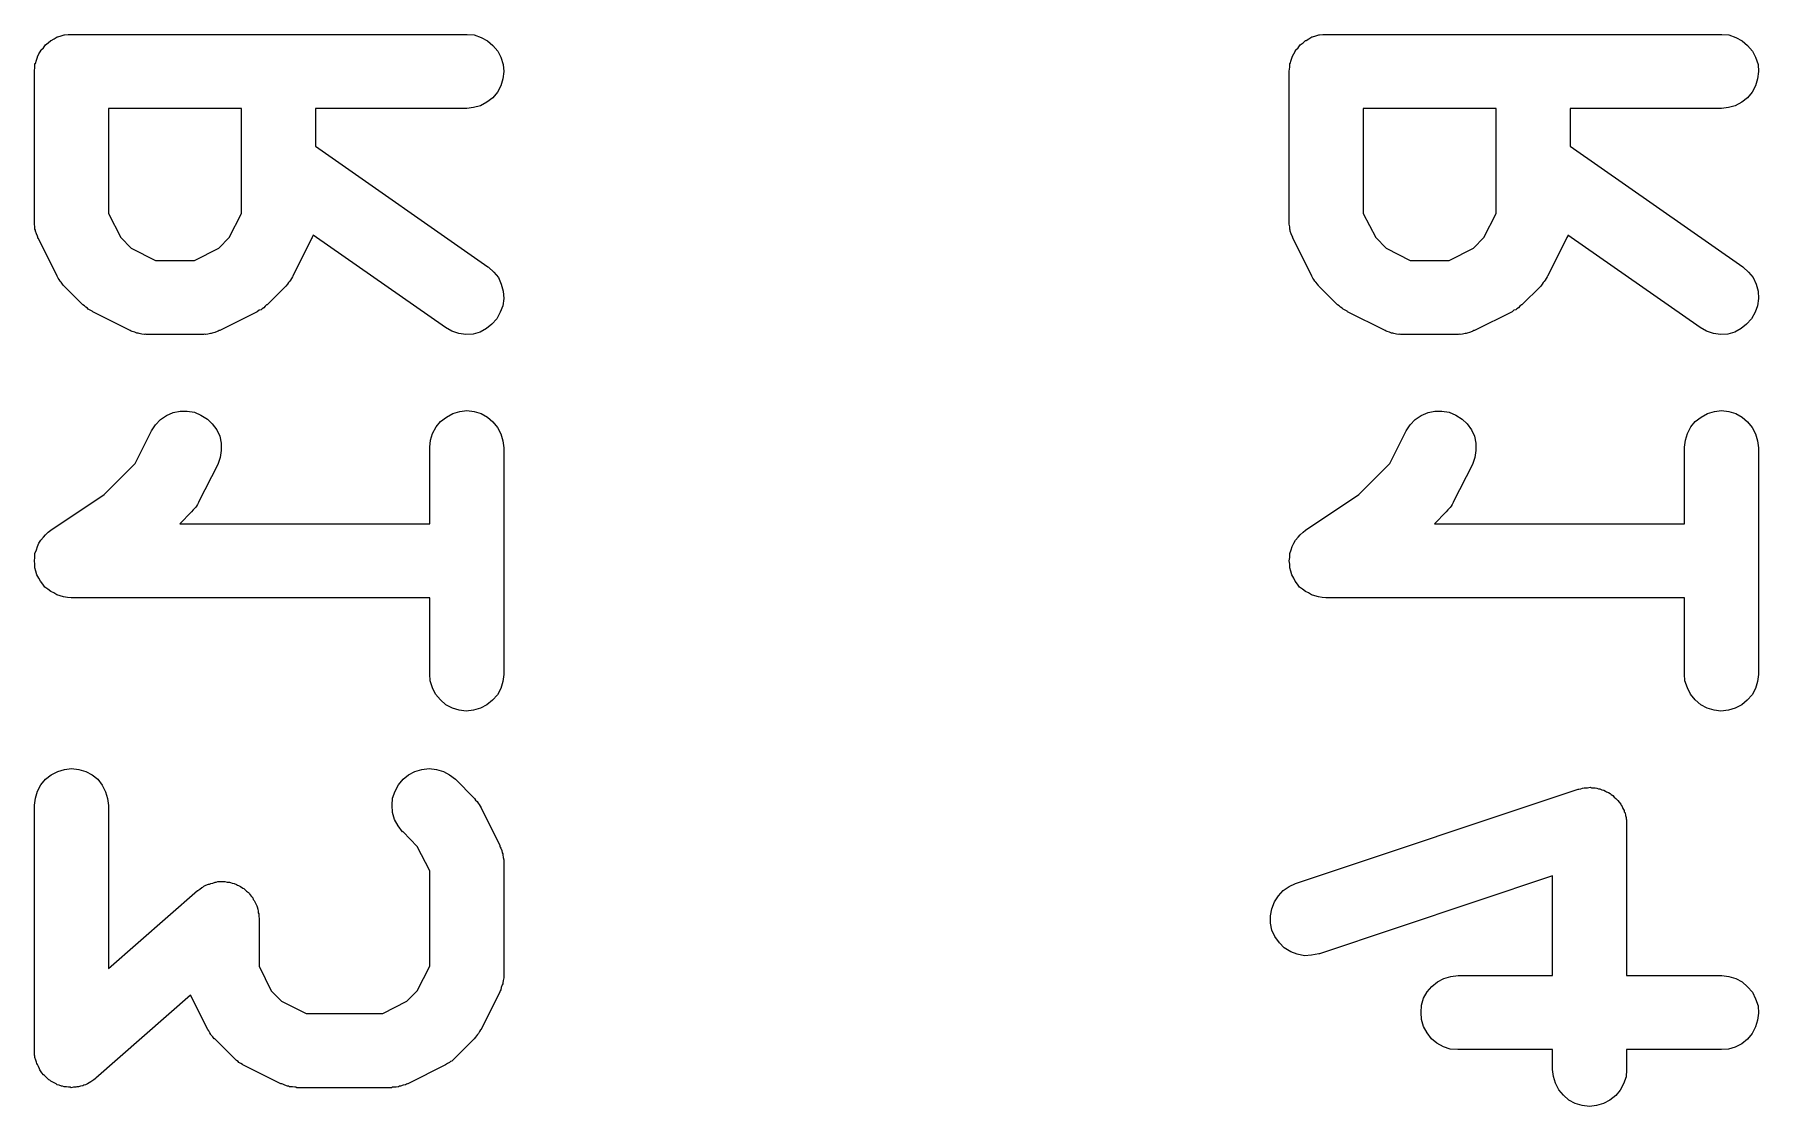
# Model space of a CAD drawing. Extents: x 94.5 to 145.5, y -143.6 to -114.4.
# Drawn here: x 128.392 to 131.882, y -131.425 to -129.256 of the extents above; entities that cross this region are included whole.
import ezdxf

# ---------------------------------------------------------------- set-up
doc = ezdxf.new("R2010")
doc.units = 0
doc.layers.add('BLACK', color=7, linetype='CONTINUOUS')

msp = doc.modelspace()

# ---------------------------------------------------------------- linework, layer by layer
at = {"layer": 'BLACK', "linetype": 'CONTINUOUS'}
for p, q in [((128.42, -129.273), (128.425, -129.268)), ((128.425, -129.268), (128.426, -129.268)), ((128.426, -129.268), (128.432, -129.265)), ((128.426, -129.268), (128.426, -129.268)), ((128.432, -129.265), (128.438, -129.261)), ((128.438, -129.261), (128.439, -129.261)), ((128.439, -129.261), (128.446, -129.259)), ((128.439, -129.261), (128.439, -129.261)), ((128.446, -129.259), (128.452, -129.257)), ((128.452, -129.257), (128.453, -129.257)), ((128.453, -129.257), (128.46, -129.256)), ((128.453, -129.257), (128.453, -129.257)), ((128.46, -129.256), (128.467, -129.256)), ((128.467, -129.256), (129.267, -129.256)), ((129.267, -129.256), (129.268, -129.256)), ((129.268, -129.256), (129.282, -129.257)), ((129.282, -129.257), (129.296, -129.262)), ((129.296, -129.262), (129.309, -129.269)), ((129.309, -129.269), (129.32, -129.278)), ((130.96, -129.273), (130.965, -129.268)), ((130.965, -129.268), (130.966, -129.268)), ((130.966, -129.268), (130.972, -129.265)), ((130.966, -129.268), (130.966, -129.268)), ((130.972, -129.265), (130.978, -129.261)), ((130.978, -129.261), (130.979, -129.261)), ((130.979, -129.261), (130.986, -129.259)), ((130.979, -129.261), (130.979, -129.261)), ((130.986, -129.259), (130.992, -129.257)), ((130.992, -129.257), (130.993, -129.257)), ((130.993, -129.257), (131, -129.256)), ((130.993, -129.257), (130.993, -129.257)), ((131, -129.256), (131.007, -129.256)), ((131.007, -129.256), (131.807, -129.256)), ((131.807, -129.256), (131.808, -129.256)), ((131.808, -129.256), (131.822, -129.257)), ((131.822, -129.257), (131.836, -129.262)), ((131.836, -129.262), (131.849, -129.269)), ((131.849, -129.269), (131.86, -129.278)), ((128.396, -129.308), (128.398, -129.302)), ((128.398, -129.301), (128.401, -129.295)), ((128.398, -129.302), (128.398, -129.301)), ((128.398, -129.301), (128.398, -129.301)), ((128.401, -129.295), (128.405, -129.289)), ((128.405, -129.288), (128.41, -129.283)), ((128.405, -129.289), (128.405, -129.288)), ((128.405, -129.288), (128.405, -129.288)), ((128.41, -129.283), (128.414, -129.277)), ((128.414, -129.277), (128.42, -129.273)), ((128.414, -129.277), (128.414, -129.277)), ((128.414, -129.277), (128.414, -129.277)), ((129.32, -129.278), (129.33, -129.29)), ((129.33, -129.29), (129.336, -129.302)), ((129.336, -129.302), (129.341, -129.317)), ((130.936, -129.308), (130.938, -129.302)), ((130.938, -129.301), (130.941, -129.295)), ((130.938, -129.302), (130.938, -129.301)), ((130.938, -129.301), (130.938, -129.301)), ((130.941, -129.295), (130.945, -129.289)), ((130.945, -129.288), (130.95, -129.283)), ((130.945, -129.289), (130.945, -129.288)), ((130.945, -129.288), (130.945, -129.288)), ((130.95, -129.283), (130.954, -129.277)), ((130.954, -129.277), (130.96, -129.273)), ((130.954, -129.277), (130.954, -129.277)), ((130.954, -129.277), (130.954, -129.277)), ((131.86, -129.278), (131.87, -129.29)), ((131.87, -129.29), (131.876, -129.302)), ((131.876, -129.302), (131.881, -129.317)), ((128.392, -129.33), (128.393, -129.322)), ((128.392, -129.331), (128.392, -129.33)), ((128.392, -129.33), (128.392, -129.33)), ((128.392, -129.33), (128.392, -129.33)), ((128.392, -129.33), (128.392, -129.33)), ((128.392, -129.635), (128.392, -129.331)), ((128.393, -129.322), (128.393, -129.315)), ((128.393, -129.315), (128.394, -129.315)), ((128.394, -129.315), (128.396, -129.308)), ((128.394, -129.315), (128.394, -129.315)), ((129.342, -129.331), (129.34, -129.346)), ((129.341, -129.317), (129.342, -129.331)), ((130.932, -129.33), (130.933, -129.322)), ((130.932, -129.331), (130.932, -129.33)), ((130.932, -129.33), (130.932, -129.33)), ((130.932, -129.33), (130.932, -129.33)), ((130.932, -129.33), (130.932, -129.33)), ((130.932, -129.635), (130.932, -129.331)), ((130.933, -129.322), (130.933, -129.315)), ((130.933, -129.315), (130.934, -129.315)), ((130.934, -129.315), (130.936, -129.308)), ((130.934, -129.315), (130.934, -129.315)), ((131.882, -129.331), (131.88, -129.346)), ((131.881, -129.317), (131.882, -129.331)), ((129.329, -129.373), (129.32, -129.384)), ((129.336, -129.36), (129.329, -129.373)), ((129.34, -129.346), (129.336, -129.36)), ((131.869, -129.373), (131.86, -129.384)), ((131.876, -129.36), (131.869, -129.373)), ((131.88, -129.346), (131.876, -129.36)), ((128.542, -129.406), (128.542, -129.618)), ((128.811, -129.406), (128.542, -129.406)), ((128.811, -129.618), (128.811, -129.406)), ((129.267, -129.406), (128.961, -129.406)), ((128.961, -129.406), (128.961, -129.482)), ((129.281, -129.404), (129.267, -129.406)), ((129.295, -129.4), (129.281, -129.404)), ((129.308, -129.393), (129.295, -129.4)), ((129.32, -129.384), (129.308, -129.393)), ((131.082, -129.406), (131.082, -129.618)), ((131.351, -129.406), (131.082, -129.406)), ((131.351, -129.618), (131.351, -129.406)), ((131.807, -129.406), (131.501, -129.406)), ((131.501, -129.406), (131.501, -129.482)), ((131.821, -129.404), (131.807, -129.406)), ((131.835, -129.4), (131.821, -129.404)), ((131.848, -129.393), (131.835, -129.4)), ((131.86, -129.384), (131.848, -129.393)), ((128.961, -129.482), (129.31, -129.726)), ((131.501, -129.482), (131.85, -129.726)), ((128.542, -129.618), (128.567, -129.667)), ((128.786, -129.667), (128.811, -129.618)), ((131.082, -129.618), (131.107, -129.667)), ((131.326, -129.667), (131.351, -129.618)), ((128.392, -129.638), (128.392, -129.635)), ((128.392, -129.64), (128.392, -129.638)), ((128.393, -129.645), (128.392, -129.64)), ((128.393, -129.65), (128.393, -129.645)), ((128.394, -129.652), (128.393, -129.65)), ((128.394, -129.654), (128.394, -129.652)), ((130.932, -129.638), (130.932, -129.635)), ((130.932, -129.64), (130.932, -129.638)), ((130.933, -129.645), (130.932, -129.64)), ((130.933, -129.65), (130.933, -129.645)), ((130.934, -129.652), (130.933, -129.65)), ((130.934, -129.654), (130.934, -129.652)), ((128.396, -129.659), (128.394, -129.654)), ((128.398, -129.664), (128.396, -129.659)), ((128.399, -129.666), (128.398, -129.664)), ((128.399, -129.668), (128.399, -129.666)), ((128.4, -129.669), (128.399, -129.668)), ((128.438, -129.745), (128.4, -129.669)), ((128.567, -129.667), (128.588, -129.688)), ((128.588, -129.688), (128.637, -129.713)), ((128.716, -129.713), (128.765, -129.688)), ((128.765, -129.688), (128.786, -129.667)), ((128.953, -129.669), (128.915, -129.745)), ((128.954, -129.667), (128.953, -129.669)), ((128.955, -129.665), (128.954, -129.667)), ((128.956, -129.662), (128.955, -129.665)), ((129.224, -129.849), (128.956, -129.662)), ((130.936, -129.659), (130.934, -129.654)), ((130.938, -129.664), (130.936, -129.659)), ((130.939, -129.666), (130.938, -129.664)), ((130.939, -129.668), (130.939, -129.666)), ((130.94, -129.669), (130.939, -129.668)), ((130.978, -129.745), (130.94, -129.669)), ((131.107, -129.667), (131.128, -129.688)), ((131.128, -129.688), (131.177, -129.713)), ((131.256, -129.713), (131.305, -129.688)), ((131.305, -129.688), (131.326, -129.667)), ((131.493, -129.669), (131.455, -129.745)), ((131.494, -129.667), (131.493, -129.669)), ((131.495, -129.665), (131.494, -129.667)), ((131.496, -129.662), (131.495, -129.665)), ((131.764, -129.849), (131.496, -129.662)), ((128.637, -129.713), (128.716, -129.713)), ((131.177, -129.713), (131.256, -129.713)), ((128.44, -129.749), (128.438, -129.745)), ((128.442, -129.752), (128.44, -129.749)), ((128.444, -129.755), (128.442, -129.752)), ((128.446, -129.757), (128.444, -129.755)), ((128.449, -129.761), (128.446, -129.757)), ((128.906, -129.758), (128.904, -129.761)), ((128.908, -129.756), (128.906, -129.758)), ((128.91, -129.753), (128.908, -129.756)), ((128.912, -129.75), (128.91, -129.753)), ((128.914, -129.746), (128.912, -129.75)), ((128.915, -129.745), (128.914, -129.746)), ((129.31, -129.726), (129.311, -129.727)), ((129.311, -129.727), (129.322, -129.737)), ((129.322, -129.737), (129.331, -129.748)), ((129.331, -129.748), (129.337, -129.761)), ((130.98, -129.749), (130.978, -129.745)), ((130.982, -129.752), (130.98, -129.749)), ((130.984, -129.755), (130.982, -129.752)), ((130.986, -129.757), (130.984, -129.755)), ((130.989, -129.761), (130.986, -129.757)), ((131.446, -129.758), (131.444, -129.761)), ((131.448, -129.756), (131.446, -129.758)), ((131.45, -129.753), (131.448, -129.756)), ((131.452, -129.75), (131.45, -129.753)), ((131.454, -129.746), (131.452, -129.75)), ((131.455, -129.745), (131.454, -129.746)), ((131.85, -129.726), (131.851, -129.727)), ((131.851, -129.727), (131.862, -129.737)), ((131.862, -129.737), (131.871, -129.748)), ((131.871, -129.748), (131.877, -129.761)), ((128.451, -129.764), (128.449, -129.761)), ((128.452, -129.765), (128.451, -129.764)), ((128.49, -129.803), (128.452, -129.765)), ((128.901, -129.765), (128.863, -129.803)), ((128.904, -129.761), (128.901, -129.765)), ((129.337, -129.761), (129.341, -129.775)), ((129.342, -129.79), (129.34, -129.805)), ((129.341, -129.775), (129.342, -129.79)), ((130.991, -129.764), (130.989, -129.761)), ((130.992, -129.765), (130.991, -129.764)), ((131.03, -129.803), (130.992, -129.765)), ((131.441, -129.765), (131.403, -129.803)), ((131.444, -129.761), (131.441, -129.765)), ((131.877, -129.761), (131.881, -129.775)), ((131.882, -129.79), (131.88, -129.805)), ((131.881, -129.775), (131.882, -129.79)), ((128.493, -129.805), (128.49, -129.803)), ((128.496, -129.808), (128.493, -129.805)), ((128.499, -129.81), (128.496, -129.808)), ((128.501, -129.812), (128.499, -129.81)), ((128.505, -129.814), (128.501, -129.812)), ((128.509, -129.816), (128.505, -129.814)), ((128.51, -129.817), (128.509, -129.816)), ((128.586, -129.855), (128.51, -129.817)), ((128.843, -129.817), (128.767, -129.855)), ((128.847, -129.814), (128.843, -129.817)), ((128.851, -129.813), (128.847, -129.814)), ((128.853, -129.811), (128.851, -129.813)), ((128.856, -129.809), (128.853, -129.811)), ((128.859, -129.806), (128.856, -129.809)), ((128.862, -129.803), (128.859, -129.806)), ((128.863, -129.803), (128.862, -129.803)), ((129.335, -129.818), (129.328, -129.831)), ((129.34, -129.805), (129.335, -129.818)), ((131.033, -129.805), (131.03, -129.803)), ((131.036, -129.808), (131.033, -129.805)), ((131.039, -129.81), (131.036, -129.808)), ((131.041, -129.812), (131.039, -129.81)), ((131.045, -129.814), (131.041, -129.812)), ((131.049, -129.816), (131.045, -129.814)), ((131.05, -129.817), (131.049, -129.816)), ((131.126, -129.855), (131.05, -129.817)), ((131.383, -129.817), (131.307, -129.855)), ((131.387, -129.814), (131.383, -129.817)), ((131.391, -129.813), (131.387, -129.814)), ((131.393, -129.811), (131.391, -129.813)), ((131.396, -129.809), (131.393, -129.811)), ((131.399, -129.806), (131.396, -129.809)), ((131.402, -129.803), (131.399, -129.806)), ((131.403, -129.803), (131.402, -129.803)), ((131.875, -129.818), (131.868, -129.831)), ((131.88, -129.805), (131.875, -129.818)), ((128.588, -129.856), (128.586, -129.855)), ((128.59, -129.857), (128.588, -129.856)), ((128.595, -129.858), (128.59, -129.857)), ((128.599, -129.86), (128.595, -129.858)), ((128.602, -129.86), (128.599, -129.86)), ((128.604, -129.861), (128.602, -129.86)), ((128.609, -129.862), (128.604, -129.861)), ((128.614, -129.863), (128.609, -129.862)), ((128.616, -129.862), (128.614, -129.863)), ((128.618, -129.863), (128.616, -129.862)), ((128.736, -129.862), (128.734, -129.863)), ((128.738, -129.863), (128.736, -129.862)), ((128.743, -129.862), (128.738, -129.863)), ((128.748, -129.861), (128.743, -129.862)), ((128.75, -129.861), (128.748, -129.861)), ((128.752, -129.86), (128.75, -129.861)), ((128.757, -129.859), (128.752, -129.86)), ((128.762, -129.857), (128.757, -129.859)), ((128.764, -129.856), (128.762, -129.857)), ((128.766, -129.855), (128.764, -129.856)), ((128.767, -129.855), (128.766, -129.855)), ((129.237, -129.856), (129.224, -129.849)), ((129.251, -129.861), (129.237, -129.856)), ((129.265, -129.863), (129.251, -129.861)), ((129.28, -129.862), (129.265, -129.863)), ((129.294, -129.858), (129.28, -129.862)), ((129.307, -129.851), (129.294, -129.858)), ((129.318, -129.842), (129.307, -129.851)), ((129.328, -129.831), (129.318, -129.842)), ((131.128, -129.856), (131.126, -129.855)), ((131.13, -129.857), (131.128, -129.856)), ((131.135, -129.858), (131.13, -129.857)), ((131.139, -129.86), (131.135, -129.858)), ((131.142, -129.86), (131.139, -129.86)), ((131.144, -129.861), (131.142, -129.86)), ((131.149, -129.862), (131.144, -129.861)), ((131.154, -129.863), (131.149, -129.862)), ((131.156, -129.862), (131.154, -129.863)), ((131.158, -129.863), (131.156, -129.862)), ((131.276, -129.862), (131.274, -129.863)), ((131.278, -129.863), (131.276, -129.862)), ((131.283, -129.862), (131.278, -129.863)), ((131.288, -129.861), (131.283, -129.862)), ((131.29, -129.861), (131.288, -129.861)), ((131.292, -129.86), (131.29, -129.861)), ((131.297, -129.859), (131.292, -129.86)), ((131.302, -129.857), (131.297, -129.859)), ((131.304, -129.856), (131.302, -129.857)), ((131.306, -129.855), (131.304, -129.856)), ((131.307, -129.855), (131.306, -129.855)), ((131.777, -129.856), (131.764, -129.849)), ((131.791, -129.861), (131.777, -129.856)), ((131.805, -129.863), (131.791, -129.861)), ((131.82, -129.862), (131.805, -129.863)), ((131.834, -129.858), (131.82, -129.862)), ((131.847, -129.851), (131.834, -129.858)), ((131.858, -129.842), (131.847, -129.851)), ((131.868, -129.831), (131.858, -129.842)), ((128.619, -129.863), (128.618, -129.863)), ((128.734, -129.863), (128.619, -129.863)), ((131.159, -129.863), (131.158, -129.863)), ((131.274, -129.863), (131.159, -129.863)), ((128.637, -130.046), (128.647, -130.035)), ((128.647, -130.035), (128.659, -130.027)), ((128.659, -130.027), (128.673, -130.021)), ((128.673, -130.021), (128.687, -130.018)), ((128.687, -130.018), (128.701, -130.018)), ((128.701, -130.018), (128.716, -130.02)), ((128.716, -130.02), (128.729, -130.026)), ((128.729, -130.026), (128.742, -130.034)), ((128.742, -130.034), (128.752, -130.044)), ((129.214, -130.039), (129.226, -130.03)), ((129.226, -130.03), (129.239, -130.023)), ((129.239, -130.023), (129.253, -130.019)), ((129.253, -130.019), (129.267, -130.017)), ((129.267, -130.017), (129.282, -130.019)), ((129.282, -130.019), (129.296, -130.023)), ((129.296, -130.023), (129.309, -130.03)), ((129.309, -130.03), (129.32, -130.04)), ((131.177, -130.046), (131.187, -130.035)), ((131.187, -130.035), (131.199, -130.027)), ((131.199, -130.027), (131.213, -130.021)), ((131.213, -130.021), (131.227, -130.018)), ((131.227, -130.018), (131.241, -130.018)), ((131.241, -130.018), (131.256, -130.02)), ((131.256, -130.02), (131.269, -130.026)), ((131.269, -130.026), (131.282, -130.034)), ((131.282, -130.034), (131.292, -130.044)), ((131.754, -130.039), (131.766, -130.03)), ((131.766, -130.03), (131.779, -130.023)), ((131.779, -130.023), (131.793, -130.019)), ((131.793, -130.019), (131.807, -130.017)), ((131.807, -130.017), (131.822, -130.019)), ((131.822, -130.019), (131.836, -130.023)), ((131.836, -130.023), (131.849, -130.03)), ((131.849, -130.03), (131.86, -130.04)), ((128.596, -130.124), (128.628, -130.059)), ((128.628, -130.059), (128.629, -130.058)), ((128.629, -130.058), (128.637, -130.046)), ((128.752, -130.044), (128.761, -130.056)), ((128.761, -130.056), (128.767, -130.069)), ((128.767, -130.069), (128.77, -130.083)), ((129.194, -130.077), (129.198, -130.063)), ((129.198, -130.063), (129.205, -130.05)), ((129.205, -130.05), (129.214, -130.039)), ((129.32, -130.04), (129.329, -130.051)), ((129.329, -130.051), (129.336, -130.064)), ((129.336, -130.064), (129.34, -130.078)), ((131.136, -130.124), (131.168, -130.059)), ((131.168, -130.059), (131.169, -130.058)), ((131.169, -130.058), (131.177, -130.046)), ((131.292, -130.044), (131.301, -130.056)), ((131.301, -130.056), (131.307, -130.069)), ((131.307, -130.069), (131.31, -130.083)), ((131.734, -130.077), (131.738, -130.063)), ((131.738, -130.063), (131.745, -130.05)), ((131.745, -130.05), (131.754, -130.039)), ((131.86, -130.04), (131.869, -130.051)), ((131.869, -130.051), (131.876, -130.064)), ((131.876, -130.064), (131.88, -130.078)), ((128.77, -130.098), (128.768, -130.112)), ((128.77, -130.083), (128.77, -130.098)), ((129.192, -130.091), (129.194, -130.077)), ((129.192, -130.092), (129.192, -130.091)), ((129.192, -130.246), (129.192, -130.092)), ((129.34, -130.078), (129.342, -130.092)), ((129.342, -130.092), (129.342, -130.55)), ((131.31, -130.098), (131.308, -130.112)), ((131.31, -130.083), (131.31, -130.098)), ((131.732, -130.091), (131.734, -130.077)), ((131.732, -130.092), (131.732, -130.091)), ((131.732, -130.246), (131.732, -130.092)), ((131.88, -130.078), (131.882, -130.092)), ((131.882, -130.092), (131.882, -130.55)), ((128.533, -130.187), (128.596, -130.124)), ((128.763, -130.126), (128.724, -130.202)), ((128.768, -130.112), (128.763, -130.126)), ((131.073, -130.187), (131.136, -130.124)), ((131.303, -130.126), (131.264, -130.202)), ((131.308, -130.112), (131.303, -130.126)), ((128.425, -130.259), (128.533, -130.187)), ((128.72, -130.21), (128.718, -130.213)), ((128.722, -130.207), (128.72, -130.21)), ((128.724, -130.203), (128.722, -130.207)), ((128.724, -130.202), (128.724, -130.203)), ((130.965, -130.259), (131.073, -130.187)), ((131.26, -130.21), (131.258, -130.213)), ((131.262, -130.207), (131.26, -130.21)), ((131.264, -130.203), (131.262, -130.207)), ((131.264, -130.202), (131.264, -130.203)), ((128.71, -130.222), (128.686, -130.246)), ((128.686, -130.246), (129.192, -130.246)), ((128.713, -130.218), (128.71, -130.222)), ((128.716, -130.215), (128.713, -130.218)), ((128.718, -130.213), (128.716, -130.215)), ((131.25, -130.222), (131.226, -130.246)), ((131.226, -130.246), (131.732, -130.246)), ((131.253, -130.218), (131.25, -130.222)), ((131.256, -130.215), (131.253, -130.218)), ((131.258, -130.213), (131.256, -130.215)), ((128.401, -130.285), (128.405, -130.279)), ((128.405, -130.279), (128.41, -130.273)), ((128.405, -130.279), (128.405, -130.279)), ((128.405, -130.279), (128.405, -130.279)), ((128.41, -130.273), (128.414, -130.268)), ((128.414, -130.268), (128.42, -130.263)), ((128.414, -130.268), (128.414, -130.268)), ((128.414, -130.268), (128.414, -130.268)), ((128.42, -130.263), (128.425, -130.259)), ((130.941, -130.285), (130.945, -130.279)), ((130.945, -130.279), (130.95, -130.273)), ((130.945, -130.279), (130.945, -130.279)), ((130.945, -130.279), (130.945, -130.279)), ((130.95, -130.273), (130.954, -130.268)), ((130.954, -130.268), (130.96, -130.263)), ((130.954, -130.268), (130.954, -130.268)), ((130.954, -130.268), (130.954, -130.268)), ((130.96, -130.263), (130.965, -130.259)), ((128.392, -130.321), (128.393, -130.314)), ((128.393, -130.306), (128.396, -130.299)), ((128.393, -130.314), (128.393, -130.306)), ((128.393, -130.306), (128.393, -130.306)), ((128.393, -130.306), (128.393, -130.306)), ((128.396, -130.299), (128.398, -130.292)), ((128.398, -130.292), (128.401, -130.285)), ((128.398, -130.292), (128.398, -130.292)), ((128.398, -130.292), (128.398, -130.292)), ((130.932, -130.321), (130.933, -130.314)), ((130.933, -130.306), (130.936, -130.299)), ((130.933, -130.314), (130.933, -130.306)), ((130.933, -130.306), (130.933, -130.306)), ((130.933, -130.306), (130.933, -130.306)), ((130.936, -130.299), (130.938, -130.292)), ((130.938, -130.292), (130.941, -130.285)), ((130.938, -130.292), (130.938, -130.292)), ((130.938, -130.292), (130.938, -130.292)), ((128.393, -130.328), (128.392, -130.321)), ((128.392, -130.321), (128.392, -130.321)), ((128.392, -130.321), (128.392, -130.321)), ((128.393, -130.335), (128.393, -130.328)), ((128.395, -130.342), (128.393, -130.335)), ((128.393, -130.335), (128.393, -130.335)), ((128.393, -130.335), (128.393, -130.335)), ((128.397, -130.349), (128.395, -130.342)), ((128.401, -130.356), (128.397, -130.349)), ((128.397, -130.349), (128.397, -130.349)), ((128.397, -130.349), (128.397, -130.349)), ((130.933, -130.328), (130.932, -130.321)), ((130.932, -130.321), (130.932, -130.321)), ((130.932, -130.321), (130.932, -130.321)), ((130.933, -130.335), (130.933, -130.328)), ((130.935, -130.342), (130.933, -130.335)), ((130.933, -130.335), (130.933, -130.335)), ((130.933, -130.335), (130.933, -130.335)), ((130.937, -130.349), (130.935, -130.342)), ((130.941, -130.356), (130.937, -130.349)), ((130.937, -130.349), (130.937, -130.349)), ((130.937, -130.349), (130.937, -130.349)), ((128.404, -130.362), (128.401, -130.356)), ((128.409, -130.368), (128.404, -130.362)), ((128.404, -130.362), (128.404, -130.362)), ((128.404, -130.362), (128.404, -130.362)), ((128.413, -130.374), (128.409, -130.368)), ((128.419, -130.378), (128.413, -130.374)), ((128.413, -130.374), (128.413, -130.374)), ((128.413, -130.374), (128.413, -130.374)), ((128.425, -130.383), (128.419, -130.378)), ((128.431, -130.386), (128.425, -130.383)), ((128.425, -130.383), (128.425, -130.383)), ((128.425, -130.383), (128.425, -130.383)), ((128.437, -130.39), (128.431, -130.386)), ((130.944, -130.362), (130.941, -130.356)), ((130.949, -130.368), (130.944, -130.362)), ((130.944, -130.362), (130.944, -130.362)), ((130.944, -130.362), (130.944, -130.362)), ((130.953, -130.374), (130.949, -130.368)), ((130.959, -130.378), (130.953, -130.374)), ((130.953, -130.374), (130.953, -130.374)), ((130.953, -130.374), (130.953, -130.374)), ((130.965, -130.383), (130.959, -130.378)), ((130.971, -130.386), (130.965, -130.383)), ((130.965, -130.383), (130.965, -130.383)), ((130.965, -130.383), (130.965, -130.383)), ((130.977, -130.39), (130.971, -130.386)), ((128.444, -130.392), (128.437, -130.39)), ((128.437, -130.39), (128.437, -130.39)), ((128.437, -130.39), (128.437, -130.39)), ((128.451, -130.394), (128.444, -130.392)), ((128.459, -130.395), (128.451, -130.394)), ((128.451, -130.394), (128.451, -130.394)), ((128.451, -130.394), (128.451, -130.394)), ((128.466, -130.396), (128.459, -130.395)), ((128.467, -130.396), (128.466, -130.396)), ((128.466, -130.396), (128.466, -130.396)), ((128.466, -130.396), (128.466, -130.396)), ((128.466, -130.396), (128.466, -130.396)), ((129.192, -130.396), (128.467, -130.396)), ((129.192, -130.55), (129.192, -130.396)), ((130.984, -130.392), (130.977, -130.39)), ((130.977, -130.39), (130.977, -130.39)), ((130.977, -130.39), (130.977, -130.39)), ((130.991, -130.394), (130.984, -130.392)), ((130.999, -130.395), (130.991, -130.394)), ((130.991, -130.394), (130.991, -130.394)), ((130.991, -130.394), (130.991, -130.394)), ((131.006, -130.396), (130.999, -130.395)), ((131.007, -130.396), (131.006, -130.396)), ((131.006, -130.396), (131.006, -130.396)), ((131.006, -130.396), (131.006, -130.396)), ((131.006, -130.396), (131.006, -130.396)), ((131.732, -130.396), (131.007, -130.396)), ((131.732, -130.55), (131.732, -130.396)), ((129.193, -130.564), (129.192, -130.55)), ((129.342, -130.551), (129.34, -130.565)), ((129.342, -130.55), (129.342, -130.551)), ((131.733, -130.564), (131.732, -130.55)), ((131.882, -130.551), (131.88, -130.565)), ((131.882, -130.55), (131.882, -130.551)), ((129.198, -130.578), (129.193, -130.564)), ((129.204, -130.591), (129.198, -130.578)), ((129.214, -130.602), (129.204, -130.591)), ((129.329, -130.592), (129.319, -130.603)), ((129.336, -130.579), (129.329, -130.592)), ((129.34, -130.565), (129.336, -130.579)), ((131.738, -130.578), (131.733, -130.564)), ((131.744, -130.591), (131.738, -130.578)), ((131.754, -130.602), (131.744, -130.591)), ((131.869, -130.592), (131.859, -130.603)), ((131.876, -130.579), (131.869, -130.592)), ((131.88, -130.565), (131.876, -130.579)), ((129.225, -130.612), (129.214, -130.602)), ((129.238, -130.619), (129.225, -130.612)), ((129.252, -130.623), (129.238, -130.619)), ((129.266, -130.625), (129.252, -130.623)), ((129.281, -130.623), (129.266, -130.625)), ((129.295, -130.619), (129.281, -130.623)), ((129.308, -130.612), (129.295, -130.619)), ((129.319, -130.603), (129.308, -130.612)), ((131.765, -130.612), (131.754, -130.602)), ((131.778, -130.619), (131.765, -130.612)), ((131.792, -130.623), (131.778, -130.619)), ((131.806, -130.625), (131.792, -130.623)), ((131.821, -130.623), (131.806, -130.625)), ((131.835, -130.619), (131.821, -130.623)), ((131.848, -130.612), (131.835, -130.619)), ((131.859, -130.603), (131.848, -130.612)), ((128.405, -130.774), (128.414, -130.763)), ((128.414, -130.763), (128.426, -130.754)), ((128.426, -130.754), (128.439, -130.747)), ((128.439, -130.747), (128.453, -130.743)), ((128.453, -130.743), (128.467, -130.741)), ((128.467, -130.741), (128.482, -130.743)), ((128.482, -130.743), (128.496, -130.747)), ((128.496, -130.747), (128.509, -130.754)), ((128.509, -130.754), (128.52, -130.763)), ((128.52, -130.763), (128.529, -130.775)), ((129.129, -130.774), (129.138, -130.763)), ((129.138, -130.763), (129.149, -130.754)), ((129.149, -130.754), (129.162, -130.747)), ((129.162, -130.747), (129.176, -130.743)), ((129.176, -130.743), (129.191, -130.741)), ((129.191, -130.741), (129.206, -130.743)), ((129.206, -130.743), (129.22, -130.747)), ((129.22, -130.747), (129.232, -130.754)), ((129.232, -130.754), (129.244, -130.763)), ((129.244, -130.763), (129.282, -130.801)), ((128.392, -130.815), (128.394, -130.801)), ((128.394, -130.801), (128.398, -130.787)), ((128.398, -130.787), (128.405, -130.774)), ((128.529, -130.775), (128.536, -130.788)), ((128.536, -130.788), (128.54, -130.802)), ((128.54, -130.802), (128.542, -130.816)), ((129.116, -130.815), (129.117, -130.801)), ((129.117, -130.801), (129.122, -130.787)), ((129.122, -130.787), (129.129, -130.774)), ((129.282, -130.801), (129.283, -130.802)), ((129.283, -130.802), (129.285, -130.805)), ((129.285, -130.805), (129.288, -130.808)), ((130.945, -130.974), (131.517, -130.783)), ((131.517, -130.783), (131.518, -130.783)), ((131.518, -130.783), (131.522, -130.782)), ((131.522, -130.782), (131.526, -130.781)), ((131.526, -130.781), (131.529, -130.78)), ((131.529, -130.78), (131.532, -130.78)), ((131.532, -130.78), (131.536, -130.78)), ((131.536, -130.78), (131.541, -130.779)), ((131.541, -130.779), (131.544, -130.78)), ((131.544, -130.78), (131.546, -130.78)), ((131.546, -130.78), (131.551, -130.78)), ((131.551, -130.78), (131.555, -130.781)), ((131.555, -130.781), (131.558, -130.782)), ((131.558, -130.782), (131.561, -130.782)), ((131.561, -130.782), (131.565, -130.784)), ((131.565, -130.784), (131.569, -130.785)), ((131.569, -130.785), (131.572, -130.787)), ((131.572, -130.787), (131.574, -130.788)), ((131.574, -130.788), (131.578, -130.79)), ((131.578, -130.79), (131.582, -130.792)), ((131.582, -130.792), (131.584, -130.794)), ((131.584, -130.794), (131.587, -130.796)), ((131.587, -130.796), (131.59, -130.799)), ((131.59, -130.799), (131.593, -130.802)), ((131.593, -130.802), (131.595, -130.804)), ((131.595, -130.804), (131.597, -130.806)), ((128.392, -130.816), (128.392, -130.815)), ((128.392, -131.312), (128.392, -130.816)), ((128.542, -130.816), (128.542, -131.146)), ((129.117, -130.83), (129.116, -130.815)), ((129.121, -130.844), (129.117, -130.83)), ((129.288, -130.808), (129.29, -130.811)), ((129.29, -130.811), (129.292, -130.814)), ((129.292, -130.814), (129.294, -130.817)), ((129.294, -130.817), (129.296, -130.821)), ((129.296, -130.821), (129.334, -130.897)), ((131.597, -130.806), (131.6, -130.809)), ((131.6, -130.809), (131.603, -130.813)), ((131.603, -130.813), (131.604, -130.815)), ((131.604, -130.815), (131.606, -130.818)), ((131.606, -130.818), (131.607, -130.822)), ((131.607, -130.822), (131.61, -130.826)), ((131.61, -130.826), (131.61, -130.829)), ((131.61, -130.829), (131.612, -130.831)), ((131.612, -130.831), (131.613, -130.836)), ((131.613, -130.836), (131.614, -130.84)), ((131.614, -130.84), (131.614, -130.843)), ((129.128, -130.857), (129.121, -130.844)), ((129.137, -130.869), (129.128, -130.857)), ((129.138, -130.869), (129.137, -130.869)), ((129.167, -130.899), (129.138, -130.869)), ((131.614, -130.843), (131.615, -130.845)), ((131.615, -130.845), (131.615, -130.85)), ((131.615, -130.85), (131.615, -130.854)), ((131.615, -130.854), (131.615, -131.16)), ((129.192, -130.948), (129.167, -130.899)), ((129.334, -130.897), (129.334, -130.898)), ((129.334, -130.898), (129.335, -130.9)), ((129.335, -130.9), (129.336, -130.902)), ((129.336, -130.902), (129.338, -130.907)), ((129.338, -130.907), (129.339, -130.912)), ((129.339, -130.912), (129.34, -130.914)), ((129.34, -130.914), (129.34, -130.916)), ((129.34, -130.916), (129.341, -130.921)), ((129.341, -130.921), (129.342, -130.926)), ((129.342, -130.926), (129.342, -130.928)), ((129.342, -130.928), (129.342, -130.931)), ((129.342, -130.931), (129.342, -131.159)), ((128.733, -130.981), (128.735, -130.979)), ((128.735, -130.979), (128.739, -130.977)), ((128.739, -130.977), (128.744, -130.975)), ((128.744, -130.975), (128.746, -130.975)), ((128.746, -130.975), (128.749, -130.974)), ((128.749, -130.974), (128.753, -130.973)), ((128.753, -130.973), (128.758, -130.971)), ((128.758, -130.971), (128.76, -130.971)), ((128.76, -130.971), (128.763, -130.97)), ((128.763, -130.97), (128.768, -130.97)), ((128.768, -130.97), (128.772, -130.97)), ((128.772, -130.97), (128.775, -130.97)), ((128.775, -130.97), (128.777, -130.97)), ((128.777, -130.97), (128.782, -130.971)), ((128.782, -130.971), (128.787, -130.971)), ((128.787, -130.971), (128.789, -130.972)), ((128.789, -130.972), (128.792, -130.973)), ((128.792, -130.973), (128.796, -130.974)), ((128.796, -130.974), (128.801, -130.976)), ((128.801, -130.976), (128.803, -130.977)), ((128.803, -130.977), (128.805, -130.978)), ((128.805, -130.978), (128.809, -130.98)), ((129.192, -131.141), (129.192, -130.948)), ((130.932, -130.98), (130.945, -130.974)), ((131.465, -130.958), (130.993, -131.116)), ((131.465, -131.16), (131.465, -130.958)), ((128.542, -131.146), (128.722, -130.988)), ((128.722, -130.988), (128.723, -130.988)), ((128.723, -130.988), (128.727, -130.985)), ((128.727, -130.985), (128.731, -130.982)), ((128.731, -130.982), (128.733, -130.981)), ((128.809, -130.98), (128.814, -130.983)), ((128.814, -130.983), (128.816, -130.984)), ((128.816, -130.984), (128.818, -130.986)), ((128.818, -130.986), (128.821, -130.989)), ((128.821, -130.989), (128.825, -130.992)), ((128.825, -130.992), (128.827, -130.994)), ((128.827, -130.994), (128.828, -130.996)), ((128.828, -130.996), (128.831, -131)), ((128.831, -131), (128.834, -131.003)), ((128.834, -131.003), (128.835, -131.006)), ((128.835, -131.006), (128.837, -131.008)), ((128.837, -131.008), (128.839, -131.012)), ((128.839, -131.012), (128.841, -131.016)), ((130.897, -131.025), (130.902, -131.011)), ((130.902, -131.011), (130.91, -130.999)), ((130.91, -130.999), (130.92, -130.988)), ((130.92, -130.988), (130.932, -130.98)), ((128.841, -131.016), (128.842, -131.019)), ((128.842, -131.019), (128.843, -131.021)), ((128.843, -131.021), (128.844, -131.026)), ((128.844, -131.026), (128.845, -131.03)), ((128.845, -131.03), (128.845, -131.033)), ((128.845, -131.033), (128.846, -131.035)), ((128.846, -131.035), (128.846, -131.04)), ((128.846, -131.04), (128.847, -131.045)), ((128.847, -131.045), (128.847, -131.141)), ((130.894, -131.039), (130.897, -131.025)), ((130.894, -131.054), (130.894, -131.039)), ((130.897, -131.068), (130.894, -131.054)), ((130.903, -131.081), (130.897, -131.068)), ((130.912, -131.094), (130.903, -131.081)), ((130.922, -131.104), (130.912, -131.094)), ((130.935, -131.112), (130.922, -131.104)), ((130.948, -131.117), (130.935, -131.112)), ((130.963, -131.12), (130.948, -131.117)), ((130.977, -131.119), (130.963, -131.12)), ((130.992, -131.116), (130.977, -131.119)), ((130.993, -131.116), (130.992, -131.116)), ((128.847, -131.141), (128.871, -131.191)), ((129.167, -131.191), (129.192, -131.141)), ((129.336, -131.189), (129.335, -131.191)), ((129.337, -131.184), (129.336, -131.189)), ((129.339, -131.179), (129.337, -131.184)), ((129.34, -131.177), (129.339, -131.179)), ((129.341, -131.17), (129.34, -131.175)), ((129.34, -131.175), (129.34, -131.177)), ((129.342, -131.165), (129.341, -131.17)), ((129.342, -131.159), (129.342, -131.16)), ((129.342, -131.16), (129.342, -131.162)), ((129.342, -131.162), (129.342, -131.165)), ((131.211, -131.193), (131.221, -131.182)), ((131.221, -131.182), (131.232, -131.173)), ((131.232, -131.173), (131.245, -131.166)), ((131.245, -131.166), (131.259, -131.162)), ((131.259, -131.162), (131.274, -131.16)), ((131.274, -131.16), (131.465, -131.16)), ((131.615, -131.16), (131.807, -131.16)), ((131.807, -131.16), (131.808, -131.16)), ((131.808, -131.16), (131.822, -131.162)), ((131.822, -131.162), (131.836, -131.166)), ((131.836, -131.166), (131.849, -131.173)), ((131.849, -131.173), (131.86, -131.183)), ((131.86, -131.183), (131.87, -131.194)), ((128.708, -131.2), (128.516, -131.368)), ((128.743, -131.269), (128.708, -131.2)), ((128.871, -131.191), (128.892, -131.212)), ((128.892, -131.212), (128.942, -131.237)), ((129.097, -131.237), (129.146, -131.212)), ((129.146, -131.212), (129.167, -131.191)), ((129.334, -131.193), (129.296, -131.269)), ((129.335, -131.191), (129.334, -131.193)), ((131.199, -131.235), (131.2, -131.22)), ((131.2, -131.22), (131.204, -131.206)), ((131.204, -131.206), (131.211, -131.193)), ((131.87, -131.194), (131.876, -131.207)), ((131.876, -131.207), (131.881, -131.221)), ((131.881, -131.221), (131.882, -131.236)), ((128.942, -131.237), (129.097, -131.237)), ((131.2, -131.249), (131.199, -131.235)), ((131.204, -131.263), (131.2, -131.249)), ((131.88, -131.25), (131.876, -131.264)), ((131.882, -131.236), (131.88, -131.25)), ((128.745, -131.272), (128.743, -131.269)), ((128.747, -131.276), (128.745, -131.272)), ((128.749, -131.279), (128.747, -131.276)), ((128.75, -131.281), (128.749, -131.279)), ((128.753, -131.284), (128.75, -131.281)), ((128.756, -131.288), (128.753, -131.284)), ((128.757, -131.288), (128.756, -131.288)), ((128.795, -131.326), (128.757, -131.288)), ((129.282, -131.288), (129.244, -131.326)), ((129.285, -131.285), (129.282, -131.288)), ((129.287, -131.282), (129.285, -131.285)), ((129.289, -131.279), (129.287, -131.282)), ((129.291, -131.277), (129.289, -131.279)), ((129.293, -131.273), (129.291, -131.277)), ((129.295, -131.27), (129.293, -131.273)), ((129.296, -131.269), (129.295, -131.27)), ((131.211, -131.276), (131.204, -131.263)), ((131.22, -131.288), (131.211, -131.276)), ((131.231, -131.297), (131.22, -131.288)), ((131.86, -131.289), (131.848, -131.298)), ((131.869, -131.277), (131.86, -131.289)), ((131.876, -131.264), (131.869, -131.277)), ((128.392, -131.316), (128.392, -131.312)), ((128.392, -131.321), (128.392, -131.316)), ((128.393, -131.323), (128.392, -131.321)), ((128.393, -131.326), (128.393, -131.323)), ((128.395, -131.331), (128.393, -131.326)), ((128.798, -131.329), (128.795, -131.326)), ((129.243, -131.327), (129.24, -131.33)), ((129.244, -131.326), (129.243, -131.327)), ((131.244, -131.304), (131.231, -131.297)), ((131.258, -131.309), (131.244, -131.304)), ((131.273, -131.31), (131.258, -131.309)), ((131.274, -131.31), (131.273, -131.31)), ((131.465, -131.31), (131.274, -131.31)), ((131.465, -131.35), (131.465, -131.31)), ((131.807, -131.31), (131.615, -131.31)), ((131.615, -131.31), (131.615, -131.35)), ((131.821, -131.309), (131.807, -131.31)), ((131.835, -131.305), (131.821, -131.309)), ((131.848, -131.298), (131.835, -131.305)), ((128.396, -131.335), (128.395, -131.331)), ((128.397, -131.338), (128.396, -131.335)), ((128.398, -131.34), (128.397, -131.338)), ((128.4, -131.344), (128.398, -131.34)), ((128.402, -131.349), (128.4, -131.344)), ((128.403, -131.351), (128.402, -131.349)), ((128.404, -131.353), (128.403, -131.351)), ((128.407, -131.357), (128.404, -131.353)), ((128.41, -131.361), (128.407, -131.357)), ((128.412, -131.362), (128.41, -131.361)), ((128.414, -131.364), (128.412, -131.362)), ((128.801, -131.332), (128.798, -131.329)), ((128.804, -131.334), (128.801, -131.332)), ((128.806, -131.336), (128.804, -131.334)), ((128.81, -131.338), (128.806, -131.336)), ((128.813, -131.34), (128.81, -131.338)), ((128.814, -131.341), (128.813, -131.34)), ((128.891, -131.379), (128.814, -131.341)), ((129.224, -131.341), (129.148, -131.379)), ((129.228, -131.338), (129.224, -131.341)), ((129.232, -131.336), (129.228, -131.338)), ((129.234, -131.334), (129.232, -131.336)), ((129.237, -131.333), (129.234, -131.334)), ((129.24, -131.33), (129.237, -131.333)), ((131.467, -131.364), (131.465, -131.35)), ((131.615, -131.351), (131.614, -131.365)), ((131.615, -131.35), (131.615, -131.351)), ((128.417, -131.367), (128.414, -131.364)), ((128.421, -131.371), (128.417, -131.367)), ((128.423, -131.372), (128.421, -131.371)), ((128.425, -131.374), (128.423, -131.372)), ((128.429, -131.376), (128.425, -131.374)), ((128.433, -131.378), (128.429, -131.376)), ((128.436, -131.379), (128.433, -131.378)), ((128.438, -131.381), (128.436, -131.379)), ((128.442, -131.382), (128.438, -131.381)), ((128.447, -131.384), (128.442, -131.382)), ((128.449, -131.384), (128.447, -131.384)), ((128.452, -131.385), (128.449, -131.384)), ((128.457, -131.385), (128.452, -131.385)), ((128.461, -131.386), (128.457, -131.385)), ((128.464, -131.386), (128.461, -131.386)), ((128.466, -131.387), (128.464, -131.386)), ((128.471, -131.386), (128.466, -131.387)), ((128.476, -131.386), (128.471, -131.386)), ((128.478, -131.385), (128.476, -131.386)), ((128.481, -131.385), (128.478, -131.385)), ((128.485, -131.384), (128.481, -131.385)), ((128.49, -131.383), (128.485, -131.384)), ((128.492, -131.382), (128.49, -131.383)), ((128.495, -131.381), (128.492, -131.382)), ((128.499, -131.379), (128.495, -131.381)), ((128.503, -131.377), (128.499, -131.379)), ((128.506, -131.375), (128.503, -131.377)), ((128.508, -131.374), (128.506, -131.375)), ((128.512, -131.371), (128.508, -131.374)), ((128.515, -131.369), (128.512, -131.371)), ((128.516, -131.368), (128.515, -131.369)), ((128.893, -131.379), (128.891, -131.379)), ((128.895, -131.38), (128.893, -131.379)), ((128.899, -131.382), (128.895, -131.38)), ((128.904, -131.384), (128.899, -131.382)), ((128.906, -131.384), (128.904, -131.384)), ((128.908, -131.385), (128.906, -131.384)), ((128.914, -131.385), (128.908, -131.385)), ((128.919, -131.386), (128.914, -131.385)), ((128.921, -131.386), (128.919, -131.386)), ((128.923, -131.387), (128.921, -131.386)), ((128.924, -131.387), (128.923, -131.387)), ((129.115, -131.387), (128.924, -131.387)), ((129.117, -131.386), (129.115, -131.387)), ((129.119, -131.386), (129.117, -131.386)), ((129.124, -131.386), (129.119, -131.386)), ((129.129, -131.385), (129.124, -131.386)), ((129.131, -131.384), (129.129, -131.385)), ((129.133, -131.384), (129.131, -131.384)), ((129.138, -131.382), (129.133, -131.384)), ((129.143, -131.381), (129.138, -131.382)), ((129.145, -131.38), (129.143, -131.381)), ((129.147, -131.379), (129.145, -131.38)), ((129.148, -131.379), (129.147, -131.379)), ((131.471, -131.378), (131.467, -131.364)), ((131.478, -131.391), (131.471, -131.378)), ((131.487, -131.402), (131.478, -131.391)), ((131.602, -131.392), (131.593, -131.403)), ((131.609, -131.379), (131.602, -131.392)), ((131.614, -131.365), (131.609, -131.379)), ((131.498, -131.412), (131.487, -131.402)), ((131.511, -131.419), (131.498, -131.412)), ((131.525, -131.423), (131.511, -131.419)), ((131.54, -131.425), (131.525, -131.423)), ((131.554, -131.423), (131.54, -131.425)), ((131.568, -131.419), (131.554, -131.423)), ((131.581, -131.412), (131.568, -131.419)), ((131.593, -131.403), (131.581, -131.412))]:
    msp.add_line(p, q, dxfattribs=at)

doc.saveas('drawing.dxf')
